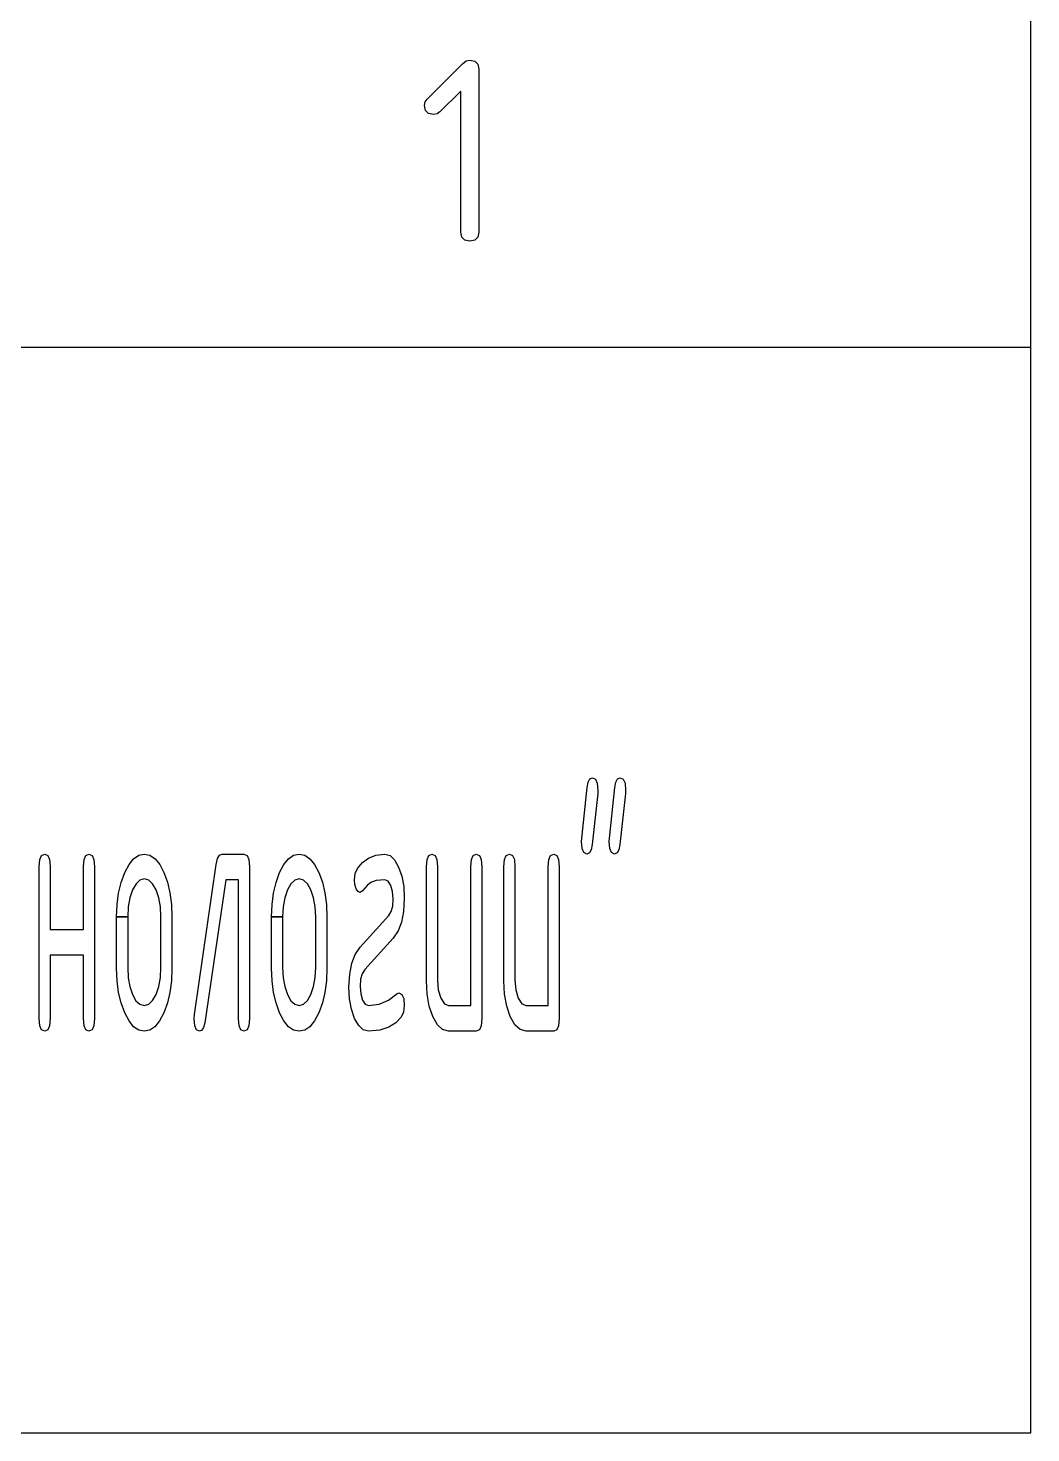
# Model space of a CAD drawing. Extents: x 0.3 to 16.3, y -11.7 to -0.2.
# Drawn here: x 15.793 to 16.338, y -11.496 to -10.732 of the extents above; entities that cross this region are included whole.
import ezdxf

# ---------------------------------------------------------------- set-up
doc = ezdxf.new("R2010")
doc.units = 0
doc.header["$MEASUREMENT"] = 0
doc.layers.add('BLACK', color=7, linetype='CONTINUOUS')

msp = doc.modelspace()

# ---------------------------------------------------------------- linework, layer by layer
at = {"layer": 'BLACK', "linetype": 'CONTINUOUS'}
for p, q in [((16.33815, -11.49615), (16.33815, -0.19685)), ((16.03114, -10.75), (16.03306, -10.74955)), ((16.03306, -10.74955), (16.03585, -10.75013)), ((16.00984, -10.77074), (16.0291, -10.75149)), ((16.0291, -10.75149), (16.03114, -10.75)), ((16.03585, -10.75013), (16.0374, -10.75168)), ((16.0374, -10.75168), (16.03798, -10.75447)), ((16.03798, -10.75447), (16.03798, -10.84309)), ((16.00842, -10.77417), (16.00878, -10.7723)), ((16.00878, -10.7723), (16.00984, -10.77074)), ((16.02813, -10.76634), (16.01678, -10.77768)), ((16.02813, -10.84309), (16.02813, -10.76634)), ((16.009, -10.77697), (16.00842, -10.77417)), ((16.01055, -10.77852), (16.009, -10.77697)), ((16.01335, -10.77909), (16.01055, -10.77852)), ((16.01522, -10.77874), (16.01335, -10.77909)), ((16.01678, -10.77768), (16.01522, -10.77874)), ((16.02871, -10.84589), (16.02813, -10.84309)), ((16.03026, -10.84744), (16.02871, -10.84589)), ((16.03306, -10.84802), (16.03026, -10.84744)), ((16.03585, -10.84744), (16.03306, -10.84802)), ((16.0374, -10.84589), (16.03585, -10.84744)), ((16.03798, -10.84309), (16.0374, -10.84589)), ((11.61374, -10.9056), (16.33815, -10.9056)), ((16.0937, -11.17444), (16.0968, -11.14512)), ((16.0968, -11.14512), (16.09738, -11.14218)), ((16.09738, -11.14218), (16.09832, -11.1405)), ((16.09832, -11.1405), (16.09972, -11.13989)), ((16.09972, -11.13989), (16.10143, -11.14069)), ((16.10143, -11.14069), (16.10238, -11.14284)), ((16.10238, -11.14284), (16.10273, -11.1467)), ((16.10273, -11.1467), (16.10264, -11.14847)), ((16.10875, -11.17444), (16.11185, -11.14512)), ((16.11185, -11.14512), (16.11243, -11.14218)), ((16.11243, -11.14218), (16.11337, -11.1405)), ((16.11337, -11.1405), (16.11477, -11.13989)), ((16.11477, -11.13989), (16.11648, -11.14069)), ((16.11648, -11.14069), (16.11743, -11.14284)), ((16.11743, -11.14284), (16.11778, -11.1467)), ((16.11778, -11.1467), (16.11769, -11.14847)), ((16.10264, -11.14847), (16.09963, -11.17612)), ((16.11769, -11.14847), (16.11468, -11.17612)), ((16.09406, -11.17837), (16.0937, -11.17444)), ((16.09963, -11.17612), (16.09905, -11.17907)), ((16.1091, -11.17837), (16.10875, -11.17444)), ((16.11468, -11.17612), (16.1141, -11.17907)), ((15.79886, -11.18824), (15.79921, -11.18433)), ((15.79921, -11.18433), (15.80016, -11.18216)), ((15.80016, -11.18216), (15.80187, -11.18135)), ((15.80187, -11.18135), (15.80358, -11.18216)), ((15.80358, -11.18216), (15.80452, -11.18431)), ((15.80452, -11.18431), (15.80488, -11.18818)), ((15.82293, -11.18818), (15.82328, -11.18431)), ((15.82328, -11.18431), (15.82423, -11.18216)), ((15.82423, -11.18216), (15.82594, -11.18135)), ((15.82594, -11.18135), (15.82765, -11.18216)), ((15.82765, -11.18216), (15.8286, -11.18433)), ((15.8286, -11.18433), (15.82895, -11.18824)), ((15.84772, -11.18698), (15.85024, -11.18387)), ((15.85024, -11.18387), (15.85299, -11.182)), ((15.85299, -11.182), (15.85602, -11.18135)), ((15.85602, -11.18135), (15.85911, -11.182)), ((15.85911, -11.182), (15.86189, -11.18386)), ((15.86189, -11.18386), (15.86441, -11.18694)), ((15.89514, -11.18699), (15.89588, -11.18374)), ((15.89588, -11.18374), (15.89686, -11.18196)), ((15.89686, -11.18196), (15.89815, -11.18135)), ((15.89815, -11.18135), (15.91019, -11.18135)), ((15.91019, -11.18135), (15.91189, -11.18216)), ((15.91189, -11.18216), (15.91284, -11.18433)), ((15.91284, -11.18433), (15.91319, -11.18824)), ((15.93196, -11.18698), (15.93448, -11.18387)), ((15.93448, -11.18387), (15.93723, -11.182)), ((15.93723, -11.182), (15.94027, -11.18135)), ((15.94027, -11.18135), (15.94335, -11.182)), ((15.94335, -11.182), (15.94613, -11.18386)), ((15.94613, -11.18386), (15.94865, -11.18694)), ((15.97461, -11.186), (15.97791, -11.18354)), ((15.97791, -11.18354), (15.98196, -11.18194)), ((15.98196, -11.18194), (15.9869, -11.18135)), ((15.9869, -11.18135), (15.98969, -11.18215)), ((15.98969, -11.18215), (15.99215, -11.18446)), ((15.99215, -11.18446), (15.99435, -11.18838)), ((16.00946, -11.18824), (16.00981, -11.18433)), ((16.00981, -11.18433), (16.01076, -11.18216)), ((16.01076, -11.18216), (16.01247, -11.18135)), ((16.01247, -11.18135), (16.01418, -11.18216)), ((16.01418, -11.18216), (16.01513, -11.18432)), ((16.01513, -11.18432), (16.01548, -11.18822)), ((16.03354, -11.18822), (16.03389, -11.18432)), ((16.03389, -11.18432), (16.03483, -11.18216)), ((16.03483, -11.18216), (16.03655, -11.18135)), ((16.03655, -11.18135), (16.03825, -11.18216)), ((16.03825, -11.18216), (16.0392, -11.18433)), ((16.0392, -11.18433), (16.03955, -11.18824)), ((16.05158, -11.18824), (16.05193, -11.18433)), ((16.05193, -11.18433), (16.05288, -11.18216)), ((16.05288, -11.18216), (16.05459, -11.18135)), ((16.05459, -11.18135), (16.0563, -11.18216)), ((16.0563, -11.18216), (16.05725, -11.18432)), ((16.05725, -11.18432), (16.0576, -11.18822)), ((16.07565, -11.18822), (16.07601, -11.18432)), ((16.07601, -11.18432), (16.07696, -11.18216)), ((16.07696, -11.18216), (16.07867, -11.18135)), ((16.07867, -11.18135), (16.08037, -11.18216)), ((16.08037, -11.18216), (16.08132, -11.18433)), ((16.08132, -11.18433), (16.08167, -11.18824)), ((16.095, -11.18054), (16.09406, -11.17837)), ((16.09671, -11.18135), (16.095, -11.18054)), ((16.09811, -11.18075), (16.09671, -11.18135)), ((16.09905, -11.17907), (16.09811, -11.18075)), ((16.11005, -11.18054), (16.1091, -11.17837)), ((16.11176, -11.18135), (16.11005, -11.18054)), ((16.11316, -11.18075), (16.11176, -11.18135)), ((16.1141, -11.17907), (16.11316, -11.18075)), ((15.79886, -11.27086), (15.79886, -11.18824)), ((15.80488, -11.18818), (15.80488, -11.22228)), ((15.82293, -11.22228), (15.82293, -11.18818)), ((15.82895, -11.18824), (15.82895, -11.27086)), ((15.84344, -11.19677), (15.84538, -11.19143)), ((15.84538, -11.19143), (15.84772, -11.18698)), ((15.86441, -11.18694), (15.86672, -11.19131)), ((15.86672, -11.19131), (15.86863, -11.1966)), ((15.88324, -11.26867), (15.89514, -11.18699)), ((15.91319, -11.18824), (15.91319, -11.27086)), ((15.92768, -11.19677), (15.92962, -11.19143)), ((15.92962, -11.19143), (15.93196, -11.18698)), ((15.94865, -11.18694), (15.95096, -11.19131)), ((15.95096, -11.19131), (15.95287, -11.1966)), ((15.97035, -11.19535), (15.97074, -11.19196)), ((15.97074, -11.19196), (15.97194, -11.1892)), ((15.97194, -11.1892), (15.97461, -11.186)), ((15.99435, -11.18838), (15.99607, -11.19341)), ((16.00946, -11.2502), (16.00946, -11.18824)), ((16.01548, -11.18822), (16.01548, -11.25001)), ((16.03354, -11.26374), (16.03354, -11.18822)), ((16.03955, -11.18824), (16.03955, -11.27086)), ((16.05158, -11.2502), (16.05158, -11.18824)), ((16.0576, -11.18822), (16.0576, -11.25001)), ((16.07565, -11.26374), (16.07565, -11.18822)), ((16.08167, -11.18824), (16.08167, -11.27086)), ((15.84208, -11.20254), (15.84344, -11.19677)), ((15.85154, -11.19746), (15.84964, -11.20084)), ((15.85364, -11.19546), (15.85154, -11.19746)), ((15.85602, -11.19478), (15.85364, -11.19546)), ((15.85841, -11.19546), (15.85602, -11.19478)), ((15.86051, -11.19746), (15.85841, -11.19546)), ((15.86241, -11.20084), (15.86051, -11.19746)), ((15.86863, -11.1966), (15.86998, -11.20237)), ((15.90029, -11.19535), (15.88894, -11.27306)), ((15.90717, -11.19535), (15.90029, -11.19535)), ((15.90717, -11.27088), (15.90717, -11.19535)), ((15.92632, -11.20254), (15.92768, -11.19677)), ((15.93578, -11.19746), (15.93388, -11.20084)), ((15.93788, -11.19546), (15.93578, -11.19746)), ((15.94027, -11.19478), (15.93788, -11.19546)), ((15.94265, -11.19546), (15.94027, -11.19478)), ((15.94475, -11.19746), (15.94265, -11.19546)), ((15.94665, -11.20084), (15.94475, -11.19746)), ((15.95287, -11.1966), (15.95422, -11.20237)), ((15.97057, -11.19788), (15.97035, -11.19535)), ((15.97126, -11.20016), (15.97057, -11.19788)), ((15.97226, -11.20174), (15.97126, -11.20016)), ((15.97722, -11.19844), (15.97477, -11.20141)), ((15.97929, -11.19681), (15.97722, -11.19844)), ((15.98208, -11.19579), (15.97929, -11.19681)), ((15.9869, -11.19535), (15.98208, -11.19579)), ((15.98863, -11.19611), (15.9869, -11.19535)), ((15.99009, -11.19837), (15.98863, -11.19611)), ((15.99108, -11.2017), (15.99009, -11.19837)), ((15.99607, -11.19341), (15.99709, -11.19902)), ((15.99709, -11.19902), (15.99743, -11.20538)), ((15.84126, -11.20883), (15.84208, -11.20254)), ((15.84817, -11.20519), (15.8473, -11.21)), ((15.84964, -11.20084), (15.84817, -11.20519)), ((15.86389, -11.20519), (15.86241, -11.20084)), ((15.86476, -11.21), (15.86389, -11.20519)), ((15.86998, -11.20237), (15.87079, -11.20871)), ((15.9255, -11.20883), (15.92632, -11.20254)), ((15.93241, -11.20519), (15.93154, -11.21)), ((15.93388, -11.20084), (15.93241, -11.20519)), ((15.94813, -11.20519), (15.94665, -11.20084)), ((15.949, -11.21), (15.94813, -11.20519)), ((15.95422, -11.20237), (15.95503, -11.20871)), ((15.97336, -11.20224), (15.97226, -11.20174)), ((15.97477, -11.20141), (15.97336, -11.20224)), ((15.99141, -11.20565), (15.99108, -11.2017)), ((15.99113, -11.2096), (15.99141, -11.20565)), ((15.99743, -11.20538), (15.99704, -11.21251)), ((15.84098, -11.21578), (15.84099, -11.21546)), ((15.84098, -11.24332), (15.84098, -11.21578)), ((15.84099, -11.21546), (15.84126, -11.20883)), ((15.84099, -11.21546), (15.847, -11.21546)), ((15.847, -11.21546), (15.84099, -11.21546)), ((15.8473, -11.21), (15.847, -11.21546)), ((15.847, -11.21546), (15.847, -11.24305)), ((15.86506, -11.21546), (15.86476, -11.21)), ((15.86506, -11.24305), (15.86506, -11.21546)), ((15.87079, -11.20871), (15.87107, -11.21578)), ((15.87107, -11.21578), (15.87107, -11.24332)), ((15.92522, -11.21578), (15.92523, -11.21546)), ((15.92522, -11.24332), (15.92522, -11.21578)), ((15.92523, -11.21546), (15.9255, -11.20883)), ((15.92523, -11.21546), (15.93124, -11.21546)), ((15.93124, -11.21546), (15.92523, -11.21546)), ((15.93154, -11.21), (15.93124, -11.21546)), ((15.93124, -11.21546), (15.93124, -11.24305)), ((15.9493, -11.21546), (15.949, -11.21)), ((15.9493, -11.24305), (15.9493, -11.21546)), ((15.95503, -11.20871), (15.95531, -11.21578)), ((15.95531, -11.21578), (15.95531, -11.24332)), ((15.97336, -11.23197), (15.98896, -11.21481)), ((15.98896, -11.21481), (15.99033, -11.21257)), ((15.99033, -11.21257), (15.99113, -11.2096)), ((15.99704, -11.21251), (15.99593, -11.21833)), ((15.80488, -11.22228), (15.82293, -11.22228)), ((15.99408, -11.22316), (15.99137, -11.22713)), ((15.99593, -11.21833), (15.99408, -11.22316)), ((15.99137, -11.22713), (15.97591, -11.24408)), ((15.80488, -11.23628), (15.80488, -11.27083)), ((15.82293, -11.23628), (15.80488, -11.23628)), ((15.82293, -11.27083), (15.82293, -11.23628)), ((15.96884, -11.24076), (15.97067, -11.23593)), ((15.97067, -11.23593), (15.97336, -11.23197)), ((15.84126, -11.25027), (15.84098, -11.24332)), ((15.847, -11.24305), (15.8473, -11.24859)), ((15.86476, -11.24851), (15.86506, -11.24305)), ((15.87107, -11.24332), (15.87079, -11.25027)), ((15.9255, -11.25027), (15.92522, -11.24332)), ((15.93124, -11.24305), (15.93154, -11.24859)), ((15.949, -11.24851), (15.9493, -11.24305)), ((15.95531, -11.24332), (15.95503, -11.25027)), ((15.96773, -11.24658), (15.96884, -11.24076)), ((15.97448, -11.2464), (15.97365, -11.24944)), ((15.97591, -11.24408), (15.97448, -11.2464)), ((15.84208, -11.25656), (15.84126, -11.25027)), ((15.8473, -11.24859), (15.84816, -11.25342)), ((15.84816, -11.25342), (15.84962, -11.25773)), ((15.86241, -11.25769), (15.86389, -11.25333)), ((15.86389, -11.25333), (15.86476, -11.24851)), ((15.87079, -11.25027), (15.86997, -11.25656)), ((15.92632, -11.25656), (15.9255, -11.25027)), ((15.93154, -11.24859), (15.9324, -11.25342)), ((15.9324, -11.25342), (15.93386, -11.25773)), ((15.94665, -11.25769), (15.94813, -11.25333)), ((15.94813, -11.25333), (15.949, -11.24851)), ((15.95503, -11.25027), (15.95421, -11.25656)), ((15.96734, -11.25371), (15.96773, -11.24658)), ((15.96769, -11.26008), (15.96734, -11.25371)), ((15.97365, -11.24944), (15.97336, -11.25344)), ((15.97336, -11.25344), (15.97369, -11.2574)), ((16.00985, -11.25759), (16.00946, -11.2502)), ((16.01548, -11.25001), (16.01592, -11.25522)), ((16.05198, -11.25759), (16.05158, -11.2502)), ((16.0576, -11.25001), (16.05804, -11.25522)), ((15.84344, -11.26233), (15.84208, -11.25656)), ((15.84962, -11.25773), (15.8515, -11.26108)), ((15.8515, -11.26108), (15.85361, -11.26306)), ((15.85841, -11.26306), (15.86051, -11.26106)), ((15.86051, -11.26106), (15.86241, -11.25769)), ((15.86997, -11.25656), (15.86861, -11.26233)), ((15.92768, -11.26233), (15.92632, -11.25656)), ((15.93386, -11.25773), (15.93574, -11.26108)), ((15.93574, -11.26108), (15.93785, -11.26306)), ((15.94265, -11.26306), (15.94475, -11.26106)), ((15.94475, -11.26106), (15.94665, -11.25769)), ((15.95421, -11.25656), (15.95285, -11.26233)), ((15.9687, -11.26569), (15.96769, -11.26008)), ((15.97369, -11.2574), (15.97468, -11.26073)), ((15.97468, -11.26073), (15.97614, -11.26299)), ((15.98369, -11.26298), (15.9888, -11.26081)), ((15.9888, -11.26081), (15.99328, -11.25736)), ((15.99328, -11.25736), (15.99443, -11.25684)), ((15.99443, -11.25684), (15.99613, -11.25765)), ((15.99613, -11.25765), (15.99708, -11.25982)), ((15.99708, -11.25982), (15.99743, -11.26374)), ((16.01101, -11.26404), (16.00985, -11.25759)), ((16.01592, -11.25522), (16.01726, -11.25969)), ((16.01726, -11.25969), (16.01921, -11.26273)), ((16.05313, -11.26404), (16.05198, -11.25759)), ((16.05804, -11.25522), (16.05937, -11.25969)), ((16.05937, -11.25969), (16.06133, -11.26273)), ((15.84538, -11.26768), (15.84344, -11.26233)), ((15.84772, -11.27211), (15.84538, -11.26768)), ((15.85361, -11.26306), (15.85602, -11.26374)), ((15.85602, -11.26374), (15.85841, -11.26306)), ((15.86667, -11.26768), (15.86433, -11.27211)), ((15.86861, -11.26233), (15.86667, -11.26768)), ((15.8831, -11.27075), (15.88324, -11.26867)), ((15.92962, -11.26768), (15.92768, -11.26233)), ((15.93196, -11.27211), (15.92962, -11.26768)), ((15.93785, -11.26306), (15.94027, -11.26374)), ((15.94027, -11.26374), (15.94265, -11.26306)), ((15.95091, -11.26768), (15.94857, -11.27211)), ((15.95285, -11.26233), (15.95091, -11.26768)), ((15.97042, -11.27072), (15.9687, -11.26569)), ((15.97614, -11.26299), (15.97787, -11.26374)), ((15.97787, -11.26374), (15.98369, -11.26298)), ((15.99702, -11.26728), (15.99575, -11.27)), ((15.99743, -11.26374), (15.99702, -11.26728)), ((16.01295, -11.26977), (16.01101, -11.26404)), ((16.01921, -11.26273), (16.0215, -11.26374)), ((16.0215, -11.26374), (16.03354, -11.26374)), ((16.05507, -11.26977), (16.05313, -11.26404)), ((16.06133, -11.26273), (16.06362, -11.26374)), ((16.06362, -11.26374), (16.07565, -11.26374)), ((15.79921, -11.27476), (15.79886, -11.27086)), ((15.80016, -11.27693), (15.79921, -11.27476)), ((15.80187, -11.27774), (15.80016, -11.27693)), ((15.80357, -11.27693), (15.80187, -11.27774)), ((15.80452, -11.27476), (15.80357, -11.27693)), ((15.80488, -11.27083), (15.80452, -11.27476)), ((15.82329, -11.27476), (15.82293, -11.27083)), ((15.82424, -11.27693), (15.82329, -11.27476)), ((15.82594, -11.27774), (15.82424, -11.27693)), ((15.82765, -11.27693), (15.82594, -11.27774)), ((15.8286, -11.27477), (15.82765, -11.27693)), ((15.82895, -11.27086), (15.8286, -11.27477)), ((15.85024, -11.27522), (15.84772, -11.27211)), ((15.85299, -11.2771), (15.85024, -11.27522)), ((15.86181, -11.27522), (15.85906, -11.2771)), ((15.86433, -11.27211), (15.86181, -11.27522)), ((15.88346, -11.27473), (15.8831, -11.27075)), ((15.88441, -11.27693), (15.88346, -11.27473)), ((15.88611, -11.27774), (15.88441, -11.27693)), ((15.88831, -11.2757), (15.88739, -11.2772)), ((15.88894, -11.27306), (15.88831, -11.2757)), ((15.90753, -11.27477), (15.90717, -11.27088)), ((15.90847, -11.27694), (15.90753, -11.27477)), ((15.91019, -11.27774), (15.90847, -11.27694)), ((15.91189, -11.27693), (15.91019, -11.27774)), ((15.91284, -11.27477), (15.91189, -11.27693)), ((15.91319, -11.27086), (15.91284, -11.27477)), ((15.93448, -11.27522), (15.93196, -11.27211)), ((15.93723, -11.2771), (15.93448, -11.27522)), ((15.94605, -11.27522), (15.9433, -11.2771)), ((15.94857, -11.27211), (15.94605, -11.27522)), ((15.97263, -11.27464), (15.97042, -11.27072)), ((15.97508, -11.27695), (15.97263, -11.27464)), ((15.97787, -11.27774), (15.97508, -11.27695)), ((15.98908, -11.27549), (15.98416, -11.27713)), ((15.99287, -11.27306), (15.98908, -11.27549)), ((15.99575, -11.27), (15.99287, -11.27306)), ((16.01545, -11.2742), (16.01295, -11.26977)), ((16.01827, -11.27684), (16.01545, -11.2742)), ((16.0215, -11.27774), (16.01827, -11.27684)), ((16.03825, -11.27693), (16.03654, -11.27774)), ((16.0392, -11.27476), (16.03825, -11.27693)), ((16.03955, -11.27086), (16.0392, -11.27476)), ((16.05757, -11.2742), (16.05507, -11.26977)), ((16.06039, -11.27684), (16.05757, -11.2742)), ((16.06362, -11.27774), (16.06039, -11.27684)), ((16.08037, -11.27693), (16.07866, -11.27774)), ((16.08132, -11.27476), (16.08037, -11.27693)), ((16.08167, -11.27086), (16.08132, -11.27476)), ((15.85602, -11.27774), (15.85299, -11.2771)), ((15.85906, -11.2771), (15.85602, -11.27774)), ((15.88739, -11.2772), (15.88611, -11.27774)), ((15.94027, -11.27774), (15.93723, -11.2771)), ((15.9433, -11.2771), (15.94027, -11.27774)), ((15.98416, -11.27713), (15.97787, -11.27774)), ((16.03654, -11.27774), (16.0215, -11.27774)), ((16.07866, -11.27774), (16.06362, -11.27774)), ((0.7874, -11.49615), (16.33815, -11.49615))]:
    msp.add_line(p, q, dxfattribs=at)

doc.saveas('drawing.dxf')
